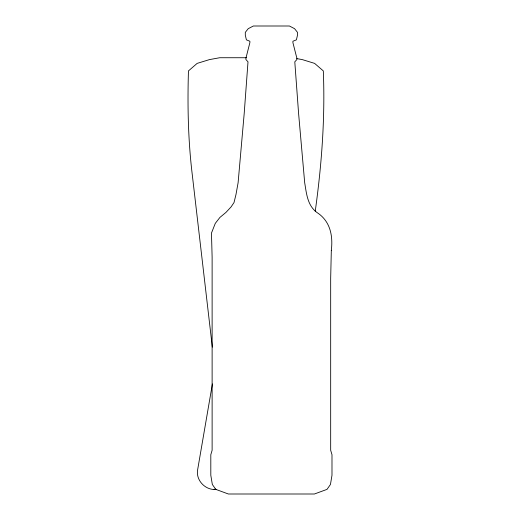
<?xml version="1.0" encoding="UTF-8"?>
<svg xmlns="http://www.w3.org/2000/svg" width="520" height="520" viewBox="0 0 520 520"><rect width="100%" height="100%" fill="white"/><g stroke="black" fill="none" stroke-linecap="round" stroke-linejoin="round"><path stroke-width="0.78" d="M212.4 383.935L197.697 469.424C195.429 480.331 205.732 490.848 216.651 489.372M315.25 211.159C321.692 164.71 325.221 117.806 323.31 70.909L314.606 63.382L302.322 59.611L296.79 58.604M214.052 489.372L215.631 489.119M246.519 57.733L219.713 57.733L209.443 59.611L197.158 63.382L188.455 70.909C187.421 105.352 188.084 139.906 192.212 174.155L212.329 347.113M331.318 250.432L330.675 278.265L330.675 450.275L331.988 454.721L331.988 475.274L330.447 484.478L327.015 489.372L314.411 494L228.384 494L215.781 489.372L212.342 484.478L210.808 475.274L210.808 454.721L212.121 450.275L212.121 257.069L211.471 233.064L215.286 223.373L219.941 217.406L225.933 212.433L231.049 206.96L234.006 202.572L235.976 194.539L238.108 182.715L244.205 113.438L248.001 61.841L245.928 59.553L245.928 58.182L249.88 42.66L249.88 41.249L246.395 39.852L245.303 35.152L245.303 32.364L248.228 28.672L253.383 26L289.413 26L294.561 28.672L297.492 32.364L297.492 35.152L296.4 39.852L292.916 41.249L292.916 42.66L296.868 58.182L296.868 59.553L294.794 61.841L298.591 113.438L304.688 182.715C306.488 193.421 307.378 205.406 316.862 212.433C330.168 220.981 333.138 235.456 331.318 250.432"/></g></svg>
